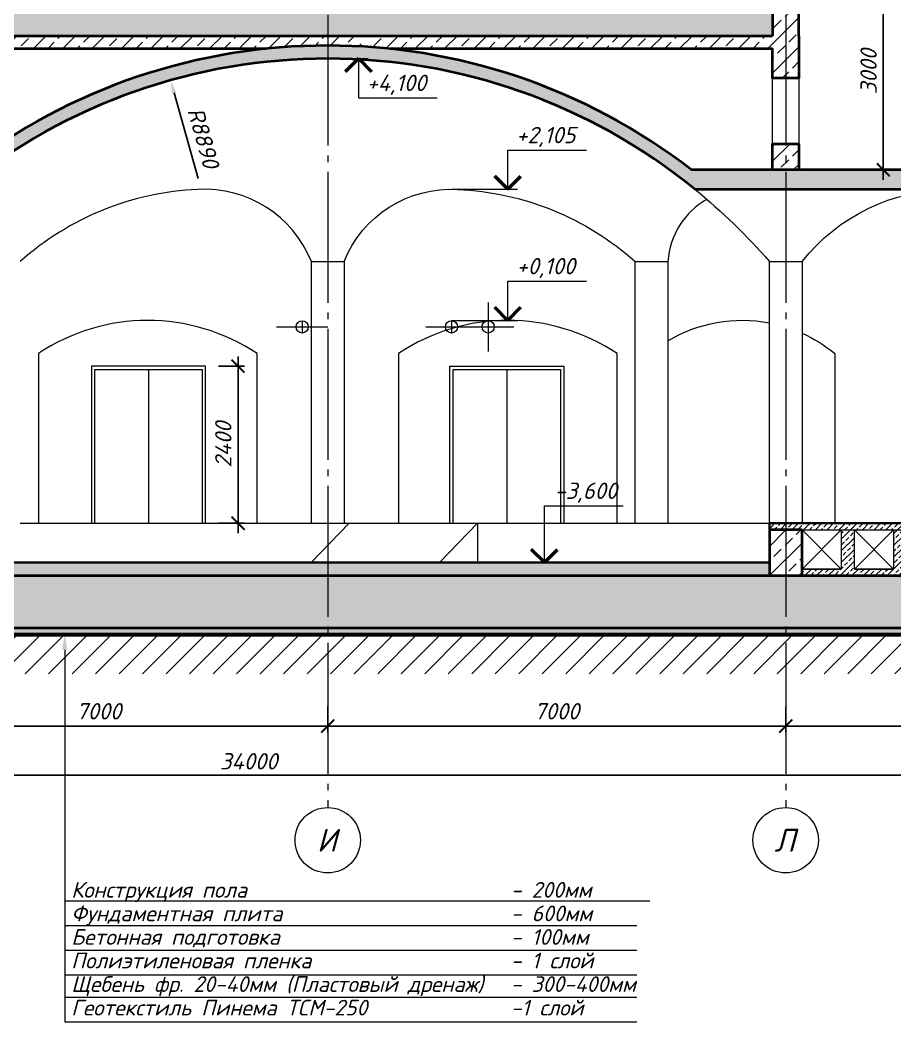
# Model space of a CAD drawing. Header units: millimetres. Extents: x -123149 to 90750, y -868758 to 226421.
# Drawn here: x 30013 to 43380, y 109001 to 124489 of the extents above; entities that cross this region are included whole.
import ezdxf
from ezdxf import colors
from ezdxf.entities.mleader import LeaderData, LeaderLine
from ezdxf.enums import TextEntityAlignment as Align
from ezdxf.math import Vec2, Vec3

# ---------------------------------------------------------------- set-up
doc = ezdxf.new("R2010")
doc.units = ezdxf.units.MM
doc.linetypes.add('GOST2.303 5', pattern=[24, 20, -1.5, 1, -1.5])
doc.layers.get('0').update_dxf_attribs({"lineweight": 5})
doc.layers.get('Defpoints').update_dxf_attribs({"color": 1, "lineweight": 0})
for name, color, linetype, lineweight in [('#Dimensions', 7, 'Continuous', 9), ('#Бетон разрез', 22, 'Continuous', 40), ('#Вид_тонкая', 20, 'Continuous', 15), ('#Двери', 170, 'Continuous', 13), ('#Земля', 7, 'Continuous', 60), ('#Оси', 7, 'Continuous', 9), ('#Полы', 14, 'Continuous', 18), ('#Полы_толст', 14, 'Continuous', 35), ('#разм', 7, 'Continuous', 9), ('k_ Осевые размеры', 251, 'Continuous', 9), ('ИнжЗащита_ Штиховка', 136, 'Continuous', 0)]:
    doc.layers.add(name, color=color, linetype=linetype, lineweight=lineweight)
doc.layers.add('#Hatch', color=7, linetype='Continuous', lineweight=5, true_color=0x4d4d4d)
doc.styles.add('ESKDW', font='eskdw.shx', dxfattribs={"oblique": 15})
doc.styles.add('GOST 2.304', font='isocpeui.ttf')
doc.styles.add('STEP PR', font='isocpeui.ttf')
doc.dimstyles.new('SPDS', dxfattribs={"dimscale": 50, "dimtxt": 2.5, "dimasz": 2, "dimexe": 1.25, "dimexo": 0.625, "dimtad": 1, "dimdec": 0, "dimrnd": 0.001, "dimtxsty": 'ESKDW', "dimblk": 'ARCHTICK', "dimcen": 2.5, "dimdle": 2, "dimclrd": 256, "dimclre": 256, "dimclrt": 7, "dimadec": 0, "dimazin": 2, "dimtfac": 0.75, "dimtdec": 0, "dimtmove": 1, "dimatfit": 3, "dimfxl": 1, "dimtolj": 1, "dimarcsym": 1})
doc.dimstyles.new('STEP PR', dxfattribs={"dimscale": 100, "dimtxt": 2.5, "dimasz": 2, "dimexe": 1, "dimexo": 2, "dimgap": 1, "dimtad": 1, "dimdec": 4, "dimlfac": -1, "dimtxsty": 'STEP PR', "dimblk": 'ARCHTICK', "dimcen": 2, "dimdle": 1.5, "dimclrt": 1, "dimadec": 0, "dimazin": 0, "dimtfac": 1, "dimtdec": 4, "dimtmove": 1, "dimatfit": 3, "dimldrblk": 'DOTSMALL', "dimfxl": 1, "dimtolj": 1, "dimtzin": 0, "dimarcsym": 0})
doc.dimstyles.new('высотные отметки', dxfattribs={"dimtxt": 500, "dimasz": 100, "dimexe": 100, "dimexo": 0.625, "dimgap": 50, "dimtad": 1, "dimtih": 1, "dimtoh": 1, "dimdec": 3, "dimlfac": 0.001, "dimrnd": 0.005, "dimzin": 9, "dimtxsty": 'STEP PR', "dimblk": 'NONE', "dimcen": 100, "dimdle": 100, "dimse1": 1, "dimse2": 1, "dimsd1": 1, "dimsd2": 1, "dimadec": 0, "dimazin": 0, "dimtfac": 1, "dimtdec": 3, "dimtmove": 0, "dimatfit": 2, "dimldrblk": 'NONE', "dimfxl": 1, "dimarcsym": 0})

# ---------------------------------------------------------------- blocks, each defined once
blk = doc.blocks.new('_ArchTick')
at = {"color": 0, "linetype": 'ByBlock', "const_width": 0.15}
blk.add_lwpolyline([(-0.5, -0.5), (0.5, 0.5)], dxfattribs=at)
blk = doc.blocks.new('*D1865')
at = {"layer": 'Defpoints', "color": 0, "lineweight": 0, "transparency": 16777216}
for p in [(17713, 114203), (51713, 114203), (17713, 112953)]:
    blk.add_point(p, dxfattribs=at)
at = {"layer": 'k_ Осевые размеры', "color": 0, "lineweight": -2, "transparency": 16777216}
for p, q in [((17713, 114003), (17713, 112853)), ((51713, 114003), (51713, 112853)), ((51863, 112953), (17563, 112953))]:
    blk.add_line(p, q, dxfattribs=at)
at = {"layer": 'k_ Осевые размеры', "color": 0, "lineweight": -2, "transparency": 16777216, "xscale": 200, "yscale": 200, "zscale": 200, "rotation": 180}
blk.add_blockref('_ArchTick', (17713, 112953), dxfattribs=at)
at = {"layer": 'k_ Осевые размеры', "color": 0, "lineweight": -2, "transparency": 16777216, "xscale": 200, "yscale": 200, "zscale": 200}
blk.add_blockref('_ArchTick', (51713, 112953), dxfattribs=at)
at = {"layer": 'k_ Осевые размеры', "color": 0, "transparency": 16777216, "insert": (33505, 113164), "char_height": 250, "attachment_point": 5, "style": 'STEP PR'}
blk.add_mtext('\\A1;34000', dxfattribs=at)
blk = doc.blocks.new('_DotSmall')
at = {"color": 0, "linetype": 'ByBlock', "const_width": 0.5}
blk.add_lwpolyline([(-0.0625, 0, 1), (0.0625, 0, 1)], format="xyb", close=True, dxfattribs=at)
blk = doc.blocks.new('*D1867')
at = {"layer": 'Defpoints', "color": 0, "lineweight": 0, "transparency": 16777216}
for p in [(41713, 114203), (46713, 114203), (41713, 113703)]:
    blk.add_point(p, dxfattribs=at)
at = {"layer": 'k_ Осевые размеры', "color": 0, "lineweight": -2, "transparency": 16777216}
for p, q in [((41713, 114003), (41713, 113603)), ((46713, 114003), (46713, 113603)), ((46863, 113703), (41563, 113703))]:
    blk.add_line(p, q, dxfattribs=at)
at = {"layer": 'k_ Осевые размеры', "color": 0, "lineweight": -2, "transparency": 16777216, "xscale": 200, "yscale": 200, "zscale": 200, "rotation": 180}
blk.add_blockref('_ArchTick', (41713, 113703), dxfattribs=at)
at = {"layer": 'k_ Осевые размеры', "color": 0, "lineweight": -2, "transparency": 16777216, "xscale": 200, "yscale": 200, "zscale": 200}
blk.add_blockref('_ArchTick', (46713, 113703), dxfattribs=at)
at = {"layer": 'k_ Осевые размеры', "color": 0, "transparency": 16777216, "insert": (44213, 113928), "char_height": 250, "attachment_point": 5, "style": 'STEP PR'}
blk.add_mtext('\\A1;5000', dxfattribs=at)
blk = doc.blocks.new('*D1868')
at = {"layer": 'Defpoints', "color": 0, "lineweight": 0, "transparency": 16777216}
for p in [(34713, 114203), (41713, 114203), (34713, 113703)]:
    blk.add_point(p, dxfattribs=at)
at = {"layer": 'k_ Осевые размеры', "color": 0, "lineweight": -2, "transparency": 16777216}
for p, q in [((34713, 114003), (34713, 113603)), ((41713, 114003), (41713, 113603)), ((41863, 113703), (34563, 113703))]:
    blk.add_line(p, q, dxfattribs=at)
at = {"layer": 'k_ Осевые размеры', "color": 0, "lineweight": -2, "transparency": 16777216, "xscale": 200, "yscale": 200, "zscale": 200, "rotation": 180}
blk.add_blockref('_ArchTick', (34713, 113703), dxfattribs=at)
at = {"layer": 'k_ Осевые размеры', "color": 0, "lineweight": -2, "transparency": 16777216, "xscale": 200, "yscale": 200, "zscale": 200}
blk.add_blockref('_ArchTick', (41713, 113703), dxfattribs=at)
at = {"layer": 'k_ Осевые размеры', "color": 0, "transparency": 16777216, "insert": (38213, 113929), "char_height": 250, "attachment_point": 5, "style": 'STEP PR'}
blk.add_mtext('\\A1;7000', dxfattribs=at)
blk = doc.blocks.new('*D1869')
at = {"layer": 'Defpoints', "color": 0, "lineweight": 0, "transparency": 16777216}
for p in [(27713, 114203), (34713, 114203), (27713, 113703)]:
    blk.add_point(p, dxfattribs=at)
at = {"layer": 'k_ Осевые размеры', "color": 0, "lineweight": -2, "transparency": 16777216}
for p, q in [((27713, 114003), (27713, 113603)), ((34713, 114003), (34713, 113603)), ((34863, 113703), (27563, 113703))]:
    blk.add_line(p, q, dxfattribs=at)
at = {"layer": 'k_ Осевые размеры', "color": 0, "lineweight": -2, "transparency": 16777216, "xscale": 200, "yscale": 200, "zscale": 200, "rotation": 180}
blk.add_blockref('_ArchTick', (27713, 113703), dxfattribs=at)
at = {"layer": 'k_ Осевые размеры', "color": 0, "lineweight": -2, "transparency": 16777216, "xscale": 200, "yscale": 200, "zscale": 200}
blk.add_blockref('_ArchTick', (34713, 113703), dxfattribs=at)
at = {"layer": 'k_ Осевые размеры', "color": 0, "transparency": 16777216, "insert": (31213, 113929), "char_height": 250, "attachment_point": 5, "style": 'STEP PR'}
blk.add_mtext('\\A1;7000', dxfattribs=at)
blk = doc.blocks.new('*D1873')
at = {"layer": '#Dimensions', "lineweight": -2, "transparency": 16777216}
blk.add_line((32732, 122070), (32365, 123379), dxfattribs=at)
at = {"layer": '#Dimensions', "lineweight": 0, "transparency": 16777216}
blk.add_solid([(32397, 123388), (32333, 123370), (32311, 123572)], dxfattribs=at)
at = {"layer": 'Defpoints', "color": 0, "lineweight": 0, "transparency": 16777216}
for p in [(32311, 123572), (34713, 115013)]:
    blk.add_point(p, dxfattribs=at)
at = {"layer": '#Dimensions', "transparency": 16777216, "insert": (32812, 122695), "char_height": 250, "attachment_point": 5, "rotation": 285.6749, "style": 'STEP PR'}
blk.add_mtext('\\A1;R8890', dxfattribs=at)
blk = doc.blocks.new('*D2587')
at = {"layer": 'Defpoints', "color": 0, "lineweight": 0, "ltscale": 3, "transparency": 16777216}
for p in [(4576313, -927600, 0), (4577272, -927600), (4576313, -931200)]:
    blk.add_point(p, dxfattribs=at)
at = {"layer": '#разм', "color": 0, "ltscale": 3, "transparency": 16777216, "insert": (4577806, -926533), "char_height": 250, "attachment_point": 5, "style": 'STEP PR'}
blk.add_mtext('-3,600', dxfattribs=at)
blk = doc.blocks.new('_None')
blk = doc.blocks.new('*D2594')
at = {"layer": 'Defpoints', "color": 0, "lineweight": 0, "ltscale": 3, "transparency": 16777216}
for p in [(4576313, -915800), (4576313, -919900, 0), (4578274, -919900)]:
    blk.add_point(p, dxfattribs=at)
at = {"layer": '#разм', "color": 0, "ltscale": 3, "transparency": 16777216, "insert": (4577755, -920300), "char_height": 250, "attachment_point": 5, "style": 'STEP PR'}
blk.add_mtext('+4,100', dxfattribs=at)
blk = doc.blocks.new('*D2824')
at = {"layer": 'Defpoints', "color": 0, "lineweight": 0, "ltscale": 3, "transparency": 16777216}
for p in [(4576313, -923900, 0), (4577249, -923900), (4576313, -924000)]:
    blk.add_point(p, dxfattribs=at)
at = {"layer": '#разм', "color": 0, "ltscale": 3, "transparency": 16777216, "insert": (4577755, -923100), "char_height": 250, "attachment_point": 5, "style": 'STEP PR'}
blk.add_mtext('+0,100', dxfattribs=at)
blk = doc.blocks.new('*D2815')
at = {"layer": 'Defpoints', "color": 0, "lineweight": 0, "transparency": 16777216}
for p in [(41913, 125203), (43205, 125203), (41913, 122203)]:
    blk.add_point(p, dxfattribs=at)
at = {"layer": 'k_ Осевые размеры', "color": 0, "lineweight": -2, "transparency": 16777216}
for p, q in [((43205, 122053), (43205, 125353)), ((42113, 125203), (43305, 125203)), ((42113, 122203), (43305, 122203))]:
    blk.add_line(p, q, dxfattribs=at)
at = {"layer": 'k_ Осевые размеры', "color": 0, "lineweight": -2, "transparency": 16777216, "xscale": 200, "yscale": 200, "zscale": 200}
for p, rotation in [((43205, 125203), 90), ((43205, 122203), 270)]:
    blk.add_blockref('_ArchTick', p, dxfattribs=dict(at, rotation=rotation))
at = {"layer": 'k_ Осевые размеры', "color": 0, "transparency": 16777216, "insert": (42980, 123703), "char_height": 250, "attachment_point": 5, "rotation": 90, "style": 'STEP PR'}
blk.add_mtext('\\A1;3000', dxfattribs=at)
blk = doc.blocks.new('*D2820')
at = {"layer": 'Defpoints', "color": 0, "lineweight": 0, "ltscale": 3, "transparency": 16777216}
for p in [(4576313, -921897, 0), (4577245, -921897), (4576313, -924000)]:
    blk.add_point(p, dxfattribs=at)
at = {"layer": '#разм', "color": 0, "ltscale": 3, "transparency": 16777216, "insert": (4577755, -921097), "char_height": 250, "attachment_point": 5, "style": 'STEP PR'}
blk.add_mtext('+2,105', dxfattribs=at)
blk = doc.blocks.new('*D2827')
at = {"layer": 'Defpoints', "color": 0, "lineweight": 0, "transparency": 16777216}
for p in [(32844, 119203), (32844, 116803), (33342, 116803)]:
    blk.add_point(p, dxfattribs=at)
at = {"layer": 'k_ Осевые размеры', "color": 0, "lineweight": -2, "transparency": 16777216}
for p, q in [((33342, 119353), (33342, 116653)), ((33044, 119203), (33442, 119203)), ((33044, 116803), (33442, 116803))]:
    blk.add_line(p, q, dxfattribs=at)
at = {"layer": 'k_ Осевые размеры', "color": 0, "lineweight": -2, "transparency": 16777216, "xscale": 200, "yscale": 200, "zscale": 200}
for p, rotation in [((33342, 119203), 90), ((33342, 116803), 270)]:
    blk.add_blockref('_ArchTick', p, dxfattribs=dict(at, rotation=rotation))
at = {"layer": 'k_ Осевые размеры', "color": 0, "transparency": 16777216, "insert": (33117, 118003), "char_height": 250, "attachment_point": 5, "rotation": 90, "style": 'STEP PR'}
blk.add_mtext('\\A1;2400', dxfattribs=at)
blk = doc.blocks.new('*U2585')
at = {"layer": '#разм', "ltscale": 100, "elevation": 0}
for points in [[(4577172.9323, -927600.1311), (4577172.9323, -926732.8008)], [(4577172.9323, -926732.8008), (4578374.8641, -926732.8008)], [(4576313.4569, -927600.1311), (4577322.9323, -927600.1311)]]:
    blk.add_lwpolyline(points, dxfattribs=at)
at = {"layer": '#разм', "lineweight": 50, "ltscale": 100, "elevation": 0}
for points in [[(4577172.9323, -927600.1311), (4576972.9324, -927400.1312)], [(4577172.9323, -927600.1311), (4577372.9322, -927400.1312)]]:
    blk.add_lwpolyline(points, dxfattribs=at)
at = {"layer": 'Defpoints', "color": 253, "lineweight": 15, "ltscale": 3, "elevation": 0}
for points in [[(4576313.4569, -923625.6673), (4576313.4569, -924374.5949)], [(4576313.4569, -923906.6603), (4576313.4569, -924093.8923)]]:
    blk.add_lwpolyline(points, dxfattribs=at)
at = {"layer": 'Defpoints', "color": 253, "ltscale": 3, "elevation": 0}
blk.add_lwpolyline([(4575919.8409, -924000.2763), (4576707.0728, -924000.2763)], dxfattribs=at)
at = {"layer": 'Defpoints', "color": 253, "lineweight": 15, "ltscale": 3}
blk.add_circle((4576313.4569, -924000.2763, 0), 93.616, dxfattribs=at)
at = {"layer": '#разм', "ltscale": 3}
dim = blk.add_linear_dim(base=(4577272.4527, -927600.1311), p1=(4576313.4569, -931200.4215), p2=(4576313.4569, -927600.1311, 0), angle=90, dimstyle='высотные отметки', override={"dimtxt": 250, "dimrnd": 0.005, "dimzin": 1, "dimpost": '-<>'}, dxfattribs=at)
dim.commit()
dim.dimension.update_dxf_attribs({"geometry": '*D2587', "text_midpoint": (4577806.0701, -926732.8008), "dimtype": 160})
blk = doc.blocks.new('*U2593')
at = {"layer": '#разм', "ltscale": 100, "elevation": 0}
for points in [[(4576313.4569, -919900.1311), (4577322.9323, -919900.1311)], [(4577172.9323, -919900.1311), (4577172.9323, -920500.1311)], [(4577172.9323, -920500.1311), (4578374.8641, -920500.1311)]]:
    blk.add_lwpolyline(points, dxfattribs=at)
at = {"layer": '#разм', "color": 0, "lineweight": 50, "ltscale": 100, "elevation": 0}
for points in [[(4577172.9323, -919900.1311), (4576972.9324, -920100.131)], [(4577172.9323, -919900.1311), (4577372.9322, -920100.131)]]:
    blk.add_lwpolyline(points, dxfattribs=at)
at = {"layer": 'Defpoints', "color": 253, "lineweight": 15, "ltscale": 3, "elevation": 0}
blk.add_lwpolyline([(4576313.4569, -923906.6603), (4576313.4569, -924093.8923)], dxfattribs=at)
at = {"layer": 'Defpoints', "color": 253, "ltscale": 3, "elevation": 0}
blk.add_lwpolyline([(4575919.8409, -924000.2763), (4576707.0728, -924000.2763)], dxfattribs=at)
at = {"layer": 'Defpoints', "color": 253, "lineweight": 15, "ltscale": 3}
blk.add_circle((4576313.4569, -924000.2763, 0), 93.616, dxfattribs=at)
at = {"layer": '#разм', "ltscale": 3}
dim = blk.add_linear_dim(base=(4578273.7988, -919900.1311), p1=(4576313.4569, -915799.8407), p2=(4576313.4569, -919900.1311, 0), angle=270, dimstyle='высотные отметки', override={"dimtxt": 250, "dimrnd": 0.005, "dimzin": 1, "dimpost": '+<>'}, dxfattribs=at)
dim.commit()
dim.dimension.update_dxf_attribs({"geometry": '*D2594', "text_midpoint": (4577754.8594, -920500.1311), "dimtype": 160})
blk = doc.blocks.new('*U2823')
at = {"layer": '#разм', "ltscale": 100, "elevation": 0}
for points in [[(4577172.9323, -923300.1311), (4578374.8641, -923300.1311)], [(4577172.9323, -923900.1311), (4577172.9323, -923300.1311)], [(4576313.4569, -923900.1311), (4577322.9323, -923900.1311)]]:
    blk.add_lwpolyline(points, dxfattribs=at)
at = {"layer": '#разм', "color": 0, "lineweight": 50, "ltscale": 100, "elevation": 0}
for points in [[(4577172.9323, -923900.1311), (4576972.9324, -923700.1312)], [(4577172.9323, -923900.1311), (4577372.9322, -923700.1312)]]:
    blk.add_lwpolyline(points, dxfattribs=at)
at = {"layer": 'Defpoints', "color": 253, "lineweight": 15, "ltscale": 3, "elevation": 0}
blk.add_lwpolyline([(4576313.4569, -923906.6603), (4576313.4569, -924093.8923)], dxfattribs=at)
at = {"layer": 'Defpoints', "color": 253, "ltscale": 3, "elevation": 0}
blk.add_lwpolyline([(4575919.8409, -924000.2763), (4576707.0728, -924000.2763)], dxfattribs=at)
at = {"layer": 'Defpoints', "color": 253, "lineweight": 15, "ltscale": 3}
blk.add_circle((4576313.4569, -924000.2763, 0), 93.616, dxfattribs=at)
at = {"layer": '#разм', "ltscale": 3}
dim = blk.add_linear_dim(base=(4577248.7988, -923900.1311), p1=(4576313.4569, -924000.4215), p2=(4576313.4569, -923900.1311, 0), angle=90, dimstyle='высотные отметки', override={"dimtxt": 250, "dimrnd": 0.005, "dimzin": 1, "dimpost": '+<>'}, dxfattribs=at)
dim.commit()
dim.dimension.update_dxf_attribs({"geometry": '*D2824', "text_midpoint": (4577754.8594, -923300.1311), "dimtype": 160})
blk = doc.blocks.new('*U2819')
at = {"layer": '#разм', "ltscale": 100, "elevation": 0}
for points in [[(4577172.9323, -921296.9392), (4578374.8641, -921296.9392)], [(4577172.9323, -921896.9392), (4577172.9323, -921296.9392)], [(4576313.4569, -921896.9392), (4577322.9323, -921896.9392)]]:
    blk.add_lwpolyline(points, dxfattribs=at)
at = {"layer": '#разм', "color": 0, "lineweight": 50, "ltscale": 100, "elevation": 0}
for points in [[(4577172.9323, -921896.9392), (4576972.9324, -921696.9393)], [(4577172.9323, -921896.9392), (4577372.9322, -921696.9393)]]:
    blk.add_lwpolyline(points, dxfattribs=at)
at = {"layer": 'Defpoints', "color": 253, "lineweight": 15, "ltscale": 3, "elevation": 0}
blk.add_lwpolyline([(4576313.4569, -923906.6603), (4576313.4569, -924093.8923)], dxfattribs=at)
at = {"layer": 'Defpoints', "color": 253, "ltscale": 3, "elevation": 0}
blk.add_lwpolyline([(4575919.8409, -924000.2763), (4576707.0728, -924000.2763)], dxfattribs=at)
at = {"layer": 'Defpoints', "color": 253, "lineweight": 15, "ltscale": 3}
blk.add_circle((4576313.4569, -924000.2763, 0), 93.616, dxfattribs=at)
at = {"layer": '#разм', "ltscale": 3}
dim = blk.add_linear_dim(base=(4577245.2003, -921896.9392), p1=(4576313.4569, -924000.4215), p2=(4576313.4569, -921896.9392, 0), angle=90, dimstyle='высотные отметки', override={"dimtxt": 250, "dimrnd": 0.005, "dimzin": 1, "dimpost": '+<>'}, dxfattribs=at)
dim.commit()
dim.dimension.update_dxf_attribs({"geometry": '*D2820', "text_midpoint": (4577754.8594, -921296.9392), "dimtype": 160})

msp = doc.modelspace()

# ---------------------------------------------------------------- hatches: boundary and pattern name
at = {"layer": '#Hatch'}
h = msp.add_hatch(dxfattribs=at)
h.set_pattern_fill('DOLMIT', color=256, scale=20, angle=70)
edge = h.paths.add_edge_path()
edge.add_line((12632.95032, 120802.53069), (14821.14288, 121476.07636))
edge.add_line((14821.14288, 121476.07636), (17032.93897, 122072.9397))
edge.add_line((17032.93897, 122072.9397), (20866.95194, 123209.82997))
edge.add_line((20866.95194, 123209.82997), (27307.40093, 125240.86323))
edge.add_line((27307.40093, 125240.86323), (41380.07592, 126454.84487))
edge.add_line((41380.07592, 126454.84487), (46294.81342, 127339.49762))
edge.add_line((46294.81342, 127339.49762), (51446.2188, 128693.06238))
edge.add_line((51446.2188, 128693.06238), (53223.93504, 129144.15833))
edge.add_arc((56806.01221, 111299.1786), 18200.94993, 88.308460981, 101.350311906, ccw=False)
edge.add_line((57343.27944, 129492.1971), (58382.08987, 129492.1971))
edge.add_line((58382.08987, 129492.1971), (58382.08987, 128786.28976))
edge.add_line((58382.08987, 128786.28976), (54812.95032, 127702.53069))
edge.add_line((54812.95032, 127702.53069), (54312.95032, 127702.53069))
edge.add_line((54312.95032, 127702.53069), (54312.95032, 128702.53069))
edge.add_line((54312.95032, 128702.53069), (53312.95032, 128702.53069))
edge.add_line((53312.95032, 128702.53069), (53305.32669, 128792.76309))
edge.add_line((53305.32669, 128792.76309), (51535.48564, 128347.39968))
edge.add_line((51535.48564, 128347.39968), (46371.91726, 126990.63901))
edge.add_line((46371.91726, 126990.63901), (41427.13869, 126100.57887))
edge.add_line((41427.13869, 126100.57887), (27377.26473, 124888.56416))
edge.add_line((27377.26473, 124888.56416), (20971.39064, 122868.4343))
edge.add_line((20971.39064, 122868.4343), (17126.6745, 121728.37024))
edge.add_line((17126.6745, 121728.37024), (15632.95032, 121358.15668))
edge.add_line((15632.95032, 121358.15668), (15632.95032, 116802.53069))
edge.add_line((15632.95032, 116802.53069), (15462.95032, 116802.53069))
edge.add_line((15462.95032, 116802.53069), (15462.95032, 116402.53069))
edge.add_line((15462.95032, 116402.53069), (15362.95032, 116402.53069))
edge.add_line((15362.95032, 116402.53069), (15362.95032, 116202.53069))
edge.add_line((15362.95032, 116202.53069), (14562.95032, 116202.53069))
edge.add_line((14562.95032, 116202.53069), (12632.95032, 120802.53069))
h = msp.add_hatch(dxfattribs=at)
h.set_pattern_fill('ANSI31', color=256, scale=80)
h.paths.add_polyline_path([(53402.95032, 116002.53069), (52312.95032, 116002.53069), (52312.95032, 115202.53069), (52312.95032, 115102.53069), (17112.95032, 115102.53069), (17112.95032, 115202.53069), (17212.95032, 115202.53069), (17212.95032, 116202.53069), (14562.95032, 116202.53069), (12632.95032, 120802.53069), (5156.25141, 117936.46277), (5371.01301, 117376.2151), (12299.35778, 120032.0806), (14216.54016, 115602.53069), (16512.95032, 115602.53069), (16512.95032, 114502.53069), (52802.95032, 114502.53069), (52802.95032, 109102.53069), (54822.95032, 109102.53069), (54822.95032, 127102.53069), (54902.03627, 127102.53069), (58382.08987, 128159.22502), (58382.08987, 128786.28976), (54812.95032, 127702.53069), (54222.95032, 127702.53069), (54222.95032, 109702.53069), (53402.95032, 109702.53069)])
h = msp.add_hatch(dxfattribs=at)
h.set_pattern_fill('GRAVEL', color=256, scale=15)
h.paths.add_polyline_path([(15632.95032, 120502.53069), (15632.95032, 121301.49259), (17141.11555, 121675.28531), (20987.48064, 122815.83833), (27388.02806, 124834.2884), (41434.38926, 126046.00007), (46383.796, 126936.89329), (51549.23824, 128294.14632), (53292.40533, 128736.47542), (53309.95708, 128737.95835), (53312.95032, 127702.53069), (53072.95032, 127702.53069), (53072.95032, 126352.53069), (46512.95032, 126352.53069), (46512.95032, 125452.53069), (41512.95032, 125452.53069), (41512.95032, 124252.53069), (27512.95032, 124252.53069), (27512.95032, 122202.53069), (21113.3019, 122202.53069), (21113.3019, 121102.53069), (17312.95032, 121102.53069), (17312.95032, 120502.53069)])
at = {"layer": '#Hatch', "true_color": 0xffffff}
msp.add_hatch(color=7, dxfattribs=at).paths.add_polyline_path([(9854.72907, 119738.74906), (12632.95032, 120802.53069), (15632.95032, 121725.95811), (17712.95032, 122274.58176), (23374.6435, 124000.64517), (27307.40093, 125240.86323), (41380.07592, 126454.84487), (41380.07592, 124252.53069), (27512.95032, 124252.53069), (27512.95032, 122202.53069), (23865.78061, 122202.53069), (23865.78061, 118912.31927), (9854.72907, 118912.31927)])
at = {"layer": '#Hatch'}
h = msp.add_hatch(dxfattribs=at)
h.set_pattern_fill('ANSI33', color=256, scale=50, style=0)
h.paths.add_polyline_path([(52912.95032, 126352.53069), (46512.95032, 126352.53069), (46512.95032, 125452.53069), (41512.95032, 125452.53069), (41512.95032, 124252.53069), (41912.95032, 124252.53069), (41912.95032, 125202.53069), (46512.95032, 125202.53069), (46512.95032, 124902.53069), (46912.95032, 124902.53069), (46912.95032, 126102.53069), (51712.95032, 126102.53069), (51712.95032, 121102.53069), (52112.95032, 121102.53069), (52112.95032, 126102.53069), (52912.95032, 126102.53069)])
h = msp.add_hatch(dxfattribs=at)
h.set_pattern_fill('ANSI33', color=256, scale=50, style=0)
h.paths.add_polyline_path([(41912.95032, 122602.53069), (41512.95032, 122602.53069), (41512.95032, 122202.53069), (41912.95032, 122202.53069)], flags=17)
edge = h.paths.add_edge_path()
edge.add_line((41912.95032, 124252.53069), (35355.58431, 124252.53069))
edge.add_line((35355.58431, 124252.53069), (35229.02181, 124125.96819))
edge.add_line((35229.02181, 124125.96819), (35102.45931, 124252.53069))
edge.add_line((35102.45931, 124252.53069), (27512.95032, 124252.53069))
edge.add_line((27512.95032, 124252.53069), (27512.95032, 122202.53069))
edge.add_line((27512.95032, 122202.53069), (27912.95032, 122202.53069))
edge.add_line((27912.95032, 122202.53069), (27912.95032, 124052.53069))
edge.add_line((27912.95032, 124052.53069), (33760.84739, 124052.53069))
edge.add_arc((34712.95032, 115012.53069), 9090, 83.987709405, 96.012290595, ccw=False)
edge.add_line((35665.05326, 124052.53069), (41512.95032, 124052.53069))
edge.add_line((41512.95032, 124052.53069), (41512.95032, 123602.53069))
edge.add_line((41512.95032, 123602.53069), (41912.95032, 123602.53069))
edge.add_line((41912.95032, 123602.53069), (41912.95032, 124252.53069))
h = msp.add_hatch(dxfattribs=at)
h.set_pattern_fill('ANSI33', color=256, scale=50, style=0)
edge = h.paths.add_edge_path()
edge.add_line((52312.95032, 116002.53069), (52112.95032, 116002.53069))
edge.add_line((52112.95032, 116002.53069), (52112.95032, 120802.53069))
edge.add_line((52112.95032, 120802.53069), (52912.95032, 120802.53069))
edge.add_line((52912.95032, 120802.53069), (52912.95032, 121102.53069))
edge.add_line((52912.95032, 121102.53069), (48312.95032, 121102.53069))
edge.add_line((48312.95032, 121102.53069), (48312.95032, 122202.53069))
edge.add_line((48312.95032, 122202.53069), (40274.60476, 122202.53069))
edge.add_arc((34712.95032, 115012.53069), 9090, 52.277104074, 127.722895926)
edge.add_line((29151.29589, 122202.53069), (21113.3019, 122202.53069))
edge.add_line((21113.3019, 122202.53069), (21113.3019, 121102.53069))
edge.add_line((21113.3019, 121102.53069), (17312.95032, 121102.53069))
edge.add_line((17312.95032, 121102.53069), (17312.95032, 116002.53069))
edge.add_line((17312.95032, 116002.53069), (17212.95032, 116002.53069))
edge.add_line((17212.95032, 116002.53069), (17212.95032, 115202.53069))
edge.add_line((17212.95032, 115202.53069), (52312.95032, 115202.53069))
edge.add_line((52312.95032, 115202.53069), (52312.95032, 116002.53069))
edge = h.paths.add_edge_path(flags=16)
edge.add_line((17712.95032, 116002.53069), (17712.95032, 120802.53069))
edge.add_line((17712.95032, 120802.53069), (21363.3019, 120802.53069))
edge.add_line((21363.3019, 120802.53069), (21363.3019, 121952.53069))
edge.add_line((21363.3019, 121952.53069), (22513.3019, 121952.53069))
edge.add_line((22513.3019, 121952.53069), (22513.3019, 119902.53069))
edge.add_line((22513.3019, 119902.53069), (22913.3019, 119902.53069))
edge.add_line((22913.3019, 119902.53069), (22913.3019, 120802.97432))
edge.add_arc((25187.95032, 118999.97387), 2902.55682, 90, 141.597891009, ccw=False)
edge.add_line((25187.95032, 121902.53069), (29095.12156, 121902.53069))
edge.add_arc((34712.95032, 115012.53069), 8890, 50.807582234, 129.192417766, ccw=False)
edge.add_line((40330.77909, 121902.53069), (44237.95032, 121902.53069))
edge.add_arc((44237.95032, 118999.97387), 2902.55682, 38.3909352, 90, ccw=False)
edge.add_line((46512.95032, 120802.53069), (46512.95032, 119902.53069))
edge.add_line((46512.95032, 119902.53069), (46912.95032, 119902.53069))
edge.add_line((46912.95032, 119902.53069), (46912.95032, 121952.53069))
edge.add_line((46912.95032, 121952.53069), (48062.95032, 121952.53069))
edge.add_line((48062.95032, 121952.53069), (48062.95032, 120802.53069))
edge.add_line((48062.95032, 120802.53069), (51712.95032, 120802.53069))
edge.add_line((51712.95032, 120802.53069), (51712.95032, 116002.53069))
edge.add_line((51712.95032, 116002.53069), (17712.95032, 116002.53069))
h = msp.add_hatch(dxfattribs=at)
h.set_pattern_fill('ANSI33', color=256, scale=20)
h.paths.add_polyline_path([(41462.95032, 116802.53069), (51712.95032, 116802.53069), (51712.95032, 116702.53069), (41462.95032, 116702.53069)])
h.paths.add_polyline_path([(41962.95032, 116102.53069), (42562.95032, 116102.53069), (42562.95032, 116702.53069), (42762.95032, 116702.53069), (42762.95032, 116102.53069), (43362.95032, 116102.53069), (43362.95032, 116702.53069), (43512.95032, 116702.53069), (43512.95032, 116002.53069), (41962.95032, 116002.53069)])
h.paths.add_polyline_path([(50909.92151, 116702.53069), (50909.92151, 116002.53069), (51712.95032, 116002.53069), (51712.95032, 116702.53069), (51621.49877, 116702.53069), (51621.49877, 116102.53069), (51021.49877, 116102.53069), (51021.49877, 116702.53069)])
h = msp.add_hatch(dxfattribs=at)
h.set_pattern_fill('ANSI33', color=256, scale=50, style=0)
h.paths.add_polyline_path([(41462.95032, 116702.53069), (41962.95032, 116702.53069), (41962.95032, 116002.53069), (41462.95032, 116002.53069)])
h = msp.add_hatch(dxfattribs=at)
h.set_pattern_fill('ANSI33', color=256, scale=20)
h.paths.add_polyline_path([(27962.95032, 116202.53069), (41462.95032, 116202.53069), (41462.95032, 116002.53069), (27962.95032, 116002.53069)])
at = {"layer": 'ИнжЗащита_ Штиховка'}
h = msp.add_hatch(dxfattribs=at)
h.set_pattern_fill('AR-SAND', color=256, scale=2)
h.set_pattern_definition([(37.5, (-211958.8, 242662.7), (-3.200063, 97.882647), [0, -77.216, 0, -86.36, 0, -82.55]), (7.5, (-211958.8, 242662.7), (89.904657, 143.36502), [0, -41.656, 0, -69.596, 0, -26.67]), (327.5, (-212021.28, 242662.7), (158.198474, 0.287437), [0, -25.4, 0, -91.44, 0, -119.38]), (317.5, (-212021.28, 242662.7), (152.71129, 44.585865), [0, -12.7, 0, -59.944, 0, -68.58])])
h.paths.add_polyline_path([(52412.95032, 115202.53069), (17212.95032, 115202.53069), (17112.95032, 115202.53069), (17112.95032, 115102.53069), (52412.95032, 115102.53069)])

# ---------------------------------------------------------------- linework, layer by layer
at = {"layer": '#Dimensions', "lineweight": 13}
for points in [[(30692.40761, 111032.30102), (30692.40761, 111032.30102), (39438.10304, 111032.30102)], [(30692.4423, 111032.30102), (30692.4423, 109184.50511)], [(30692.40761, 110655.84302), (30692.40761, 110655.84302), (39438.10304, 110655.84302)], [(30692.40761, 110279.38502), (30692.40761, 110279.38502), (39438.10304, 110279.38502)], [(30692.42536, 109902.92702), (30692.42536, 109902.92702), (39438.12079, 109902.92702)], [(30692.40761, 109560.9631), (30692.40761, 109560.9631), (39438.10304, 109560.9631)], [(30692.4423, 109184.50511), (30692.4423, 109184.50511), (39438.13773, 109184.50511)]]:
    msp.add_lwpolyline(points, dxfattribs=at)
at = {"layer": '#Бетон разрез'}
for points in [[(41912.95032, 124252.53069), (41912.95032, 125202.53069), (46512.95032, 125202.53069), (46512.95032, 124902.53069), (46912.95032, 124902.53069), (46912.95032, 126102.53069), (51712.95032, 126102.53069), (51712.95032, 121102.53069), (52112.95032, 121102.53069), (52112.95032, 126102.53069), (52912.95032, 126102.53069), (52912.95032, 126352.53069), (46512.95032, 126352.53069), (46512.95032, 125452.53069), (41512.95032, 125452.53069), (41512.95032, 124252.53069)], [(33760.84739, 124052.53069), (27912.95032, 124052.53069), (27912.95032, 122202.53069), (27512.95032, 122202.53069), (27512.95032, 124252.53069), (41512.95032, 124252.53069)], [(41912.95032, 124252.53069), (41912.95032, 123602.53069), (41512.95032, 123602.53069), (41512.95032, 124052.53069), (35665.05326, 124052.53069)]]:
    msp.add_lwpolyline(points, dxfattribs=at)
msp.add_lwpolyline([(48312.95032, 121102.53069), (48312.95032, 122202.53069), (40274.60476, 122202.53069, 0.341624965), (29151.29589, 122202.53069), (21113.3019, 122202.53069), (21113.3019, 121102.53069), (17312.95032, 121102.53069), (17312.95032, 116002.53069), (17212.95032, 116002.53069), (17212.95032, 115202.53069), (52312.95032, 115202.53069), (52312.95032, 116002.53069), (52112.95032, 116002.53069), (52112.95032, 120802.53069), (52912.95032, 120802.53069), (52912.95032, 121102.53069)], format="xyb", close=True, dxfattribs=at)
msp.add_lwpolyline([(21363.3019, 120802.53069), (17712.95032, 120802.53069), (17712.95032, 116002.53069), (51712.95032, 116002.53069), (51712.95032, 120802.53069), (48062.95032, 120802.53069), (48062.95032, 121952.53069), (46912.95032, 121952.53069), (46912.95032, 119902.53069), (46512.95032, 119902.53069), (46512.95032, 120802.53069, 0.229072202), (44237.95032, 121902.53069), (40330.77909, 121902.53069, 0.3560094273), (29095.12156, 121902.53069), (25187.95032, 121902.53069, 0.229072202), (22912.95032, 120802.53069)], format="xyb", dxfattribs=at)
for points in [[(41912.95032, 122202.53069), (41512.95032, 122202.53069), (41512.95032, 122602.53069), (41912.95032, 122602.53069)], [(41962.95032, 116702.53069), (41462.95032, 116702.53069), (41462.95032, 116002.53069), (41962.95032, 116002.53069)]]:
    msp.add_lwpolyline(points, close=True, dxfattribs=at)
at = {"layer": '#Вид_тонкая'}
for points in [[(41512.95032, 123602.53069), (41912.95032, 123602.53069), (41912.95032, 122602.53069), (41512.95032, 122602.53069)], [(41462.95032, 120802.53069), (41962.95032, 120802.53069), (41962.95032, 116802.53069), (41462.95032, 116802.53069)]]:
    msp.add_lwpolyline(points, close=True, dxfattribs=at)
for points in [[(34462.95032, 120802.53069, 0.3230465318), (32726.37288, 121902.53069, 0.1729024328), (30013.4554, 120802.53069)], [(34962.95032, 120802.53069, -0.3230465318), (36699.52777, 121902.53069, -0.1729024328), (39412.44525, 120802.53069)], [(40330.77909, 121902.53069, -0.0417945451), (41464.54273, 120802.53069), (41962.95032, 120802.53069, -0.229072202), (44237.95032, 121902.53069)], [(33632.18847, 116802.53069), (33632.18847, 119395.12249, 0.3036465121), (30290.09048, 119395.12249), (30290.09048, 116802.53069)], [(39135.81017, 116802.53069), (39135.81017, 119395.12249, 0.3036465122), (35793.71218, 119395.12249), (35793.71218, 116802.53069)], [(39912.44525, 119592.10167, -0.1829233486), (41462.95032, 119865.25957)], [(41962.95032, 119707.50416, -0.0667250618), (42464.49784, 119395.12249), (42464.49784, 116802.53069)]]:
    msp.add_lwpolyline(points, format="xyb", dxfattribs=at)
for points in [[(34462.95032, 116802.53069), (34462.95032, 120802.53069), (34962.95032, 120802.53069), (34962.95032, 116802.53069)], [(39412.44525, 116802.53069), (39412.44525, 120802.53069), (39912.44525, 120802.53069), (39912.44525, 116802.53069)], [(30013.4554, 116802.53069), (41462.95032, 116802.53069)], [(34457.7754, 116202.53069), (35043.04636, 116802.53069)], [(36419.34596, 116202.53069), (37004.61692, 116802.53069)], [(37004.61692, 116802.53069), (37004.61692, 116202.53069)], [(39912.44525, 116002.53069), (39412.44525, 116002.53069)]]:
    msp.add_lwpolyline(points, dxfattribs=at)
msp.add_arc((41085.55083, 120727.82179), 1175.48208, 119.352117998, 176.356055523, dxfattribs=at)
at = {"layer": '#Двери'}
for points in [[(32844.16823, 116802.53069), (32844.16823, 119202.53069), (31102.83652, 119202.53069), (31102.83652, 116802.53069)], [(31152.83652, 116802.53069), (31152.83652, 119152.53069), (32794.16823, 119152.53069), (32794.16823, 116802.53069)], [(31973.50237, 119152.53069), (31973.50237, 116802.53069)], [(36581.73242, 116802.53069), (36581.73242, 119202.53069), (38323.06413, 119202.53069), (38323.06413, 116802.53069)], [(36631.73242, 116802.53069), (36631.73242, 119152.53069), (38273.06413, 119152.53069), (38273.06413, 116802.53069)], [(37452.39828, 119152.53069), (37452.39828, 116802.53069)]]:
    msp.add_lwpolyline(points, dxfattribs=at)
at = {"layer": '#Земля'}
msp.add_lwpolyline([(12632.95032, 120802.53069), (14562.95032, 116202.53069), (17212.95032, 116202.53069), (17212.95032, 115202.53069), (17112.95032, 115202.53069), (17112.95032, 115102.53069), (52412.95032, 115102.53069), (52412.95032, 115202.53069), (52312.95032, 115202.53069), (52312.95032, 116002.53069), (53402.95032, 116002.53069), (53402.95032, 109702.53069), (54222.95032, 109702.53069), (54222.95032, 127702.53069), (54812.95032, 127702.53069), (58382.08987, 128786.28976)], dxfattribs=at)
at = {"layer": '#Оси', "linetype": 'GOST2.303 5', "ltscale": 100}
for points in [[(34712.95032, 126972.72965), (34712.95032, 112458.13842), (34712.95032, 112458.13842)], [(41712.95032, 126972.72965), (41712.95032, 112458.13842), (41712.95032, 112458.13842)]]:
    msp.add_lwpolyline(points, dxfattribs=at)
at = {"layer": '#Оси', "linetype": 'Continuous', "ltscale": 100}
for centre in [(34712.95032, 111958.13842), (41712.95032, 111958.13842)]:
    msp.add_circle(centre, 500, dxfattribs=at)
at = {"layer": '#Полы'}
for points in [[(41462.95032, 116702.53069), (51712.95032, 116702.53069)], [(42562.95032, 116702.53069), (41962.95032, 116102.53069), (42562.95032, 116102.53069), (41962.95032, 116702.53069)], [(43362.95032, 116702.53069), (42762.95032, 116102.53069), (43362.95032, 116102.53069), (42762.95032, 116702.53069)]]:
    msp.add_lwpolyline(points, dxfattribs=at)
for points in [[(42562.95032, 116102.53069), (41962.95032, 116102.53069), (41962.95032, 116702.53069), (42562.95032, 116702.53069)], [(43362.95032, 116102.53069), (42762.95032, 116102.53069), (42762.95032, 116702.53069), (43362.95032, 116702.53069)]]:
    msp.add_lwpolyline(points, close=True, dxfattribs=at)
at = {"layer": '#Полы_толст'}
msp.add_lwpolyline([(43512.95032, 116002.53069), (43512.95032, 116802.53069), (41462.95032, 116802.53069), (41462.95032, 116002.53069)], dxfattribs=at)
msp.add_lwpolyline([(27962.95032, 116202.53069), (41462.95032, 116202.53069), (41462.95032, 116002.53069), (27962.95032, 116002.53069)], close=True, dxfattribs=at)
at = {"color": 30}
for points in [[(41512.95032, 124252.53069), (41512.95032, 125452.53069), (46512.95032, 125452.53069)], [(27512.95032, 122202.53069), (27512.95032, 124252.53069), (34712.95032, 124252.53069)]]:
    msp.add_lwpolyline(points, dxfattribs=at)
msp.add_lwpolyline([(41962.95032, 116702.53069), (41462.95032, 116702.53069), (41462.95032, 116002.53069), (41962.95032, 116002.53069)], close=True, dxfattribs=at)
at = {"layer": 'ИнжЗащита_ Штиховка'}
msp.add_lwpolyline([(17112.95032, 115202.53069), (52412.95032, 115202.53069), (52412.95032, 115102.53069), (17112.95032, 115102.53069)], close=True, dxfattribs=at)

# ---------------------------------------------------------------- block references
at = {"layer": '#разм', "lineweight": 15}
for name, p in [('*U2593', (-4541991.44862, 1043802.66178, 0)), ('*U2819', (-4539708.25007, 1043802.66178, 0)), ('*U2823', (-4539708.25007, 1043802.66178, 0)), ('*U2585', (-4539148.32208, 1043802.66178, 0)), ('*U2585', (-4539148.32208, 1043802.66178, 0))]:
    msp.add_blockref(name, p, dxfattribs=at)

# ---------------------------------------------------------------- texts
at = {"layer": '#Оси', "linetype": 'Continuous', "ltscale": 100, "style": 'GOST 2.304'}
for s, p in [('И', (34698.89729, 111958.13842)), ('Л', (41698.89729, 111958.13842))]:
    msp.add_text(s, height=350, dxfattribs=at).set_placement(p, align=Align.MIDDLE_CENTER)

# ---------------------------------------------------------------- dimensions: what is measured, and where the dimension line sits
at = {"layer": '#Dimensions'}
dim = msp.add_radius_dim(center=(34712.95032, 115012.53069), mpoint=(32311.055, 123571.91144), dimstyle='SPDS', override={"dimscale": 100, "dimgap": 1.2, "dimrnd": 5, "dimtxsty": 'STEP PR', "dimblk1": 'ArchTick', "dimsah": 1, "dimclrt": 256}, dxfattribs=at)
dim.commit()
dim.dimension.update_dxf_attribs({"geometry": '*D1873', "text_midpoint": (32575.76434, 122628.59471), "dimtype": 164})
at = {"layer": 'k_ Осевые размеры'}
for base, p1, p2, picture, middle in [((43205.18326, 125202.53069), (41912.95032, 122202.53069), (41912.95032, 125202.53069), '*D2815', (42980.18326, 123702.53069)), ((33341.94603, 116802.53069), (32844.16823, 119202.53069), (32844.16823, 116802.53069), '*D2827', (33116.94603, 118002.53069))]:
    dim = msp.add_linear_dim(base=base, p1=p1, p2=p2, angle=90, dimstyle='STEP PR', override={"dimclrt": 0}, dxfattribs=at)
    dim.commit()
    dim.dimension.update_dxf_attribs({"geometry": picture, "text_midpoint": middle})
dim = msp.add_linear_dim(base=(17712.95032, 112952.53069), p1=(51712.95032, 114202.53069), p2=(17712.95032, 114202.53069), dimstyle='STEP PR', override={"dimclrt": 0}, dxfattribs=at)
dim.commit()
dim.dimension.update_dxf_attribs({"geometry": '*D1865', "text_midpoint": (33504.92514, 112939.21549), "dimtype": 160})
for base, p1, p2, picture, middle in [((27712.95032, 113702.53069), (34712.95032, 114202.53069), (27712.95032, 114202.53069), '*D1869', (31212.95032, 113929.14054)), ((34712.95032, 113702.53069), (41712.95032, 114202.53069), (34712.95032, 114202.53069), '*D1868', (38212.95032, 113929.14054)), ((41712.95032, 113702.53069), (46712.95032, 114202.53069), (41712.95032, 114202.53069), '*D1867', (44212.95032, 113927.53069))]:
    dim = msp.add_linear_dim(base=base, p1=p1, p2=p2, dimstyle='STEP PR', override={"dimclrt": 0}, dxfattribs=at)
    dim.commit()
    dim.dimension.update_dxf_attribs({"geometry": picture, "text_midpoint": middle})

# ---------------------------------------------------------------- leaders
at = {"layer": '#Dimensions', "lineweight": 13}
ml = msp.add_multileader_mtext('Standard', dxfattribs=at)
ml.set_content('\\A1;\\pxsm0.9,t28;Конструкция пола^I- 200мм\\PФундаментная плита^I- 600мм\\PБетонная подготовка  ^I- 100мм\\PПолиэтиленовая пленка^I- 1 слой\\PЩебень фр. 20-40мм (Пластовый дренаж)^I- 300-400мм\\PГеотекстиль Пинема ТСМ-250^I-1 слой', color=256, style='STEP PR')
ml.set_leader_properties(color=256, linetype='ByLayer', lineweight=-1)
ml.build(insert=Vec2(0, 0))
ml.multileader.update_dxf_attribs({"text_left_attachment_type": 6, "text_right_attachment_type": 6, "dogleg_length": 0, "arrow_head_size": 240})
ctx = ml.context
ctx.base_point, ctx.char_height, ctx.arrow_head_size, ctx.landing_gap_size, ctx.plane_origin = Vec3(30692.40761, 111032.30102), 240, 240, 100, Vec3(29464.33455, 104759.11686)
ctx.left_attachment, ctx.right_attachment = 6, 6
notes = []
notes.append((ctx, [(1, (1, 1, 0), (30692.40761, 111032.30102), (1, 0), 0, [(1, [(30692.50854, 115110.00422)], 0, [])])]))
ctx.mtext.insert, ctx.mtext.width, ctx.mtext.defined_height, ctx.mtext.flow_direction = Vec3(30792.40761, 111320.30102), 8754.1571648, 931.20054, 5
for ctx, leaders in notes:
    for number, flags, end, landing, length, lines in leaders:
        leader = LeaderData()
        leader.index, (leader.has_last_leader_line, leader.has_dogleg_vector, leader.attachment_direction) = number, flags
        leader.last_leader_point, leader.dogleg_vector, leader.dogleg_length = Vec3(end), Vec3(landing), length
        for number, points, colour, breaks in lines:
            line = LeaderLine()
            line.index, line.vertices, line.color, line.breaks = number, Vec3.list(points), colors.encode_raw_color(colour), breaks
            leader.lines.append(line)
        ctx.leaders.append(leader)

doc.saveas('drawing.dxf')
